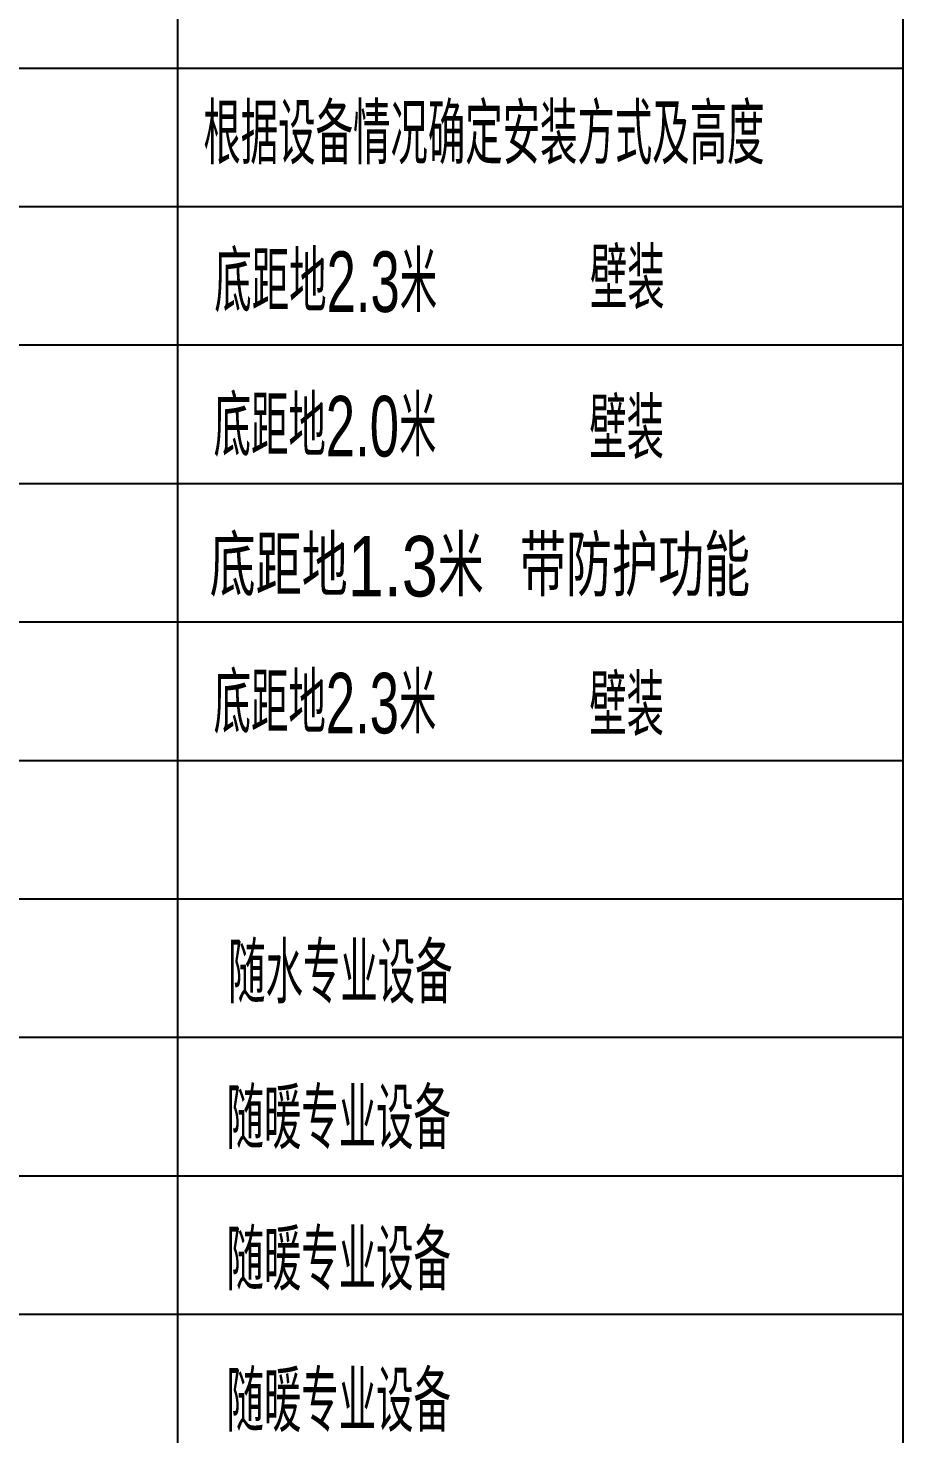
# Model space of a CAD drawing. Extents: x 776418 to 2076422, y -1170708 to 498544.
# Drawn here: x 1116072 to 1123293, y 316228 to 327831 of the extents above; entities that cross this region are included whole.
import ezdxf

# ---------------------------------------------------------------- set-up
doc = ezdxf.new("R2010")
doc.units = 0
doc.header["$LTSCALE"] = 1000
doc.header["$MEASUREMENT"] = 0
doc.linetypes.add('CONTINOUS', pattern=[0])
doc.layers.add('SHEBEI', color=7, linetype='CONTINUOUS')
doc.styles.add('_HZXY', font='ros.shx', dxfattribs={"width": 0.7, "bigfont": 'jd.shx'})

msp = doc.modelspace()

# ---------------------------------------------------------------- linework, layer by layer
at = {"layer": 'SHEBEI', "linetype": 'CONTINOUS'}
for p, q in [((1117306.182892082, 337787.515880644), (1117306.182892231, 305787.515880644)), ((1123292.758805925, 337787.5158806439), (1123292.758806, 305787.515880644)), ((1098972.116008898, 327501.8015949297), (1123292.758805945, 327501.8015949298)), ((1098972.116008898, 326358.9444520725), (1123292.758805947, 326358.9444520726)), ((1098972.116008898, 325216.0873092153), (1123292.758805949, 325216.0873092155)), ((1098972.116008898, 324073.2301663582), (1123292.758805951, 324073.2301663583)), ((1098972.116008898, 322930.373023501), (1123292.758805953, 322930.3730235012)), ((1098972.116008898, 321787.5158806439), (1123292.758805955, 321787.5158806441)), ((1098972.116008898, 320644.6587377867), (1123292.758805958, 320644.6587377869)), ((1098972.116008898, 319501.8015949297), (1123292.75880596, 319501.8015949298)), ((1098972.116008898, 318358.9444520725), (1123292.758805962, 318358.9444520726)), ((1098972.116008898, 317216.0873092153), (1123292.758805964, 317216.0873092155))]:
    msp.add_line(p, q, dxfattribs=at)

# ---------------------------------------------------------------- texts
at = {"layer": 'SHEBEI', "style": '_HZXY'}
for s, width, p in [('根据设备情况确定安装方式及高度', 0.65, (1117519.202671443, 326706.5454146593)), ('底距地2.3米', 0.65, (1117609.76938672, 325487.8562864081)), ('壁装', 0.65, (1120709.504971057, 325513.0596407041)), ('底距地2.0米', 0.65, (1117603.403090564, 324295.2922536416)), ('壁装', 0.65, (1120703.980508759, 324275.488633489)), ('底距地1.3米  带防护功能', 0.8, (1117570.54846639, 323139.8130639057)), ('底距地2.3米', 0.65, (1117603.403090564, 322009.5779679274)), ('壁装', 0.65, (1120703.980508759, 321989.7743477748)), ('随水专业设备', 0.65, (1117723.528711771, 319780.9887841158)), ('随暖专业设备', 0.65, (1117710.01702066, 318579.590054361)), ('随暖专业设备', 0.65, (1117710.01702066, 317412.4565342747)), ('随暖专业设备', 0.65, (1117710.017020661, 316245.3230141884))]:
    msp.add_text(s, height=500, dxfattribs=dict(at, width=width)).set_placement(p)

doc.saveas('drawing.dxf')
